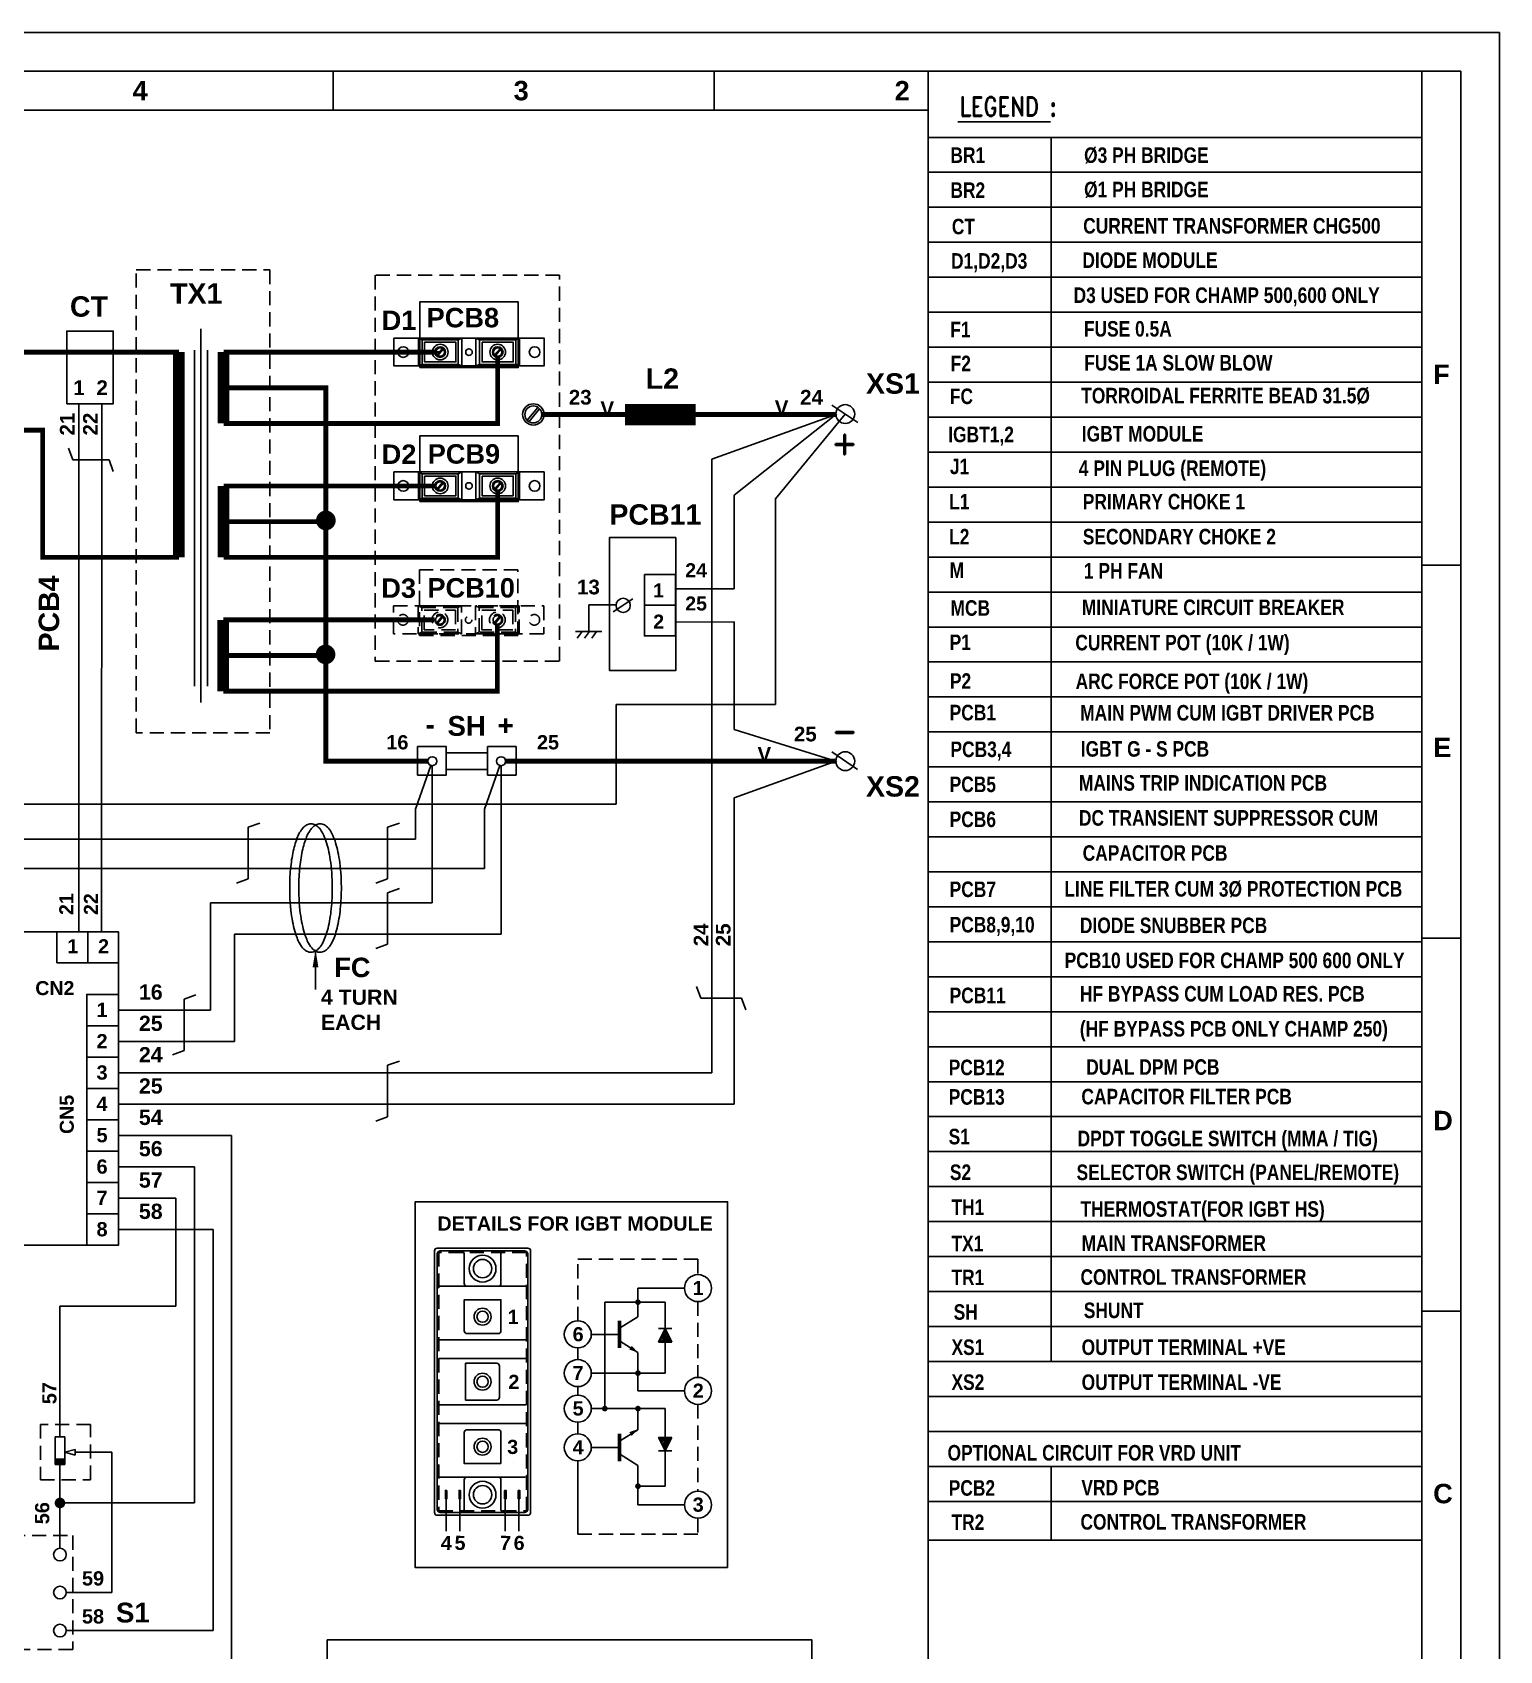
# Model space of a CAD drawing. Header units: millimetres. Extents: x 0 to 462, y 0 to 344.
# Drawn here: x 254.4 to 462, y 114.8 to 343.8 of the extents above; entities that cross this region are included whole.
import ezdxf
from ezdxf.enums import TextEntityAlignment as Align

# ---------------------------------------------------------------- set-up
doc = ezdxf.new("R2010")
doc.units = ezdxf.units.MM
doc.header["$LTSCALE"] = 8
doc.header["$MEASUREMENT"] = 0
doc.linetypes.add('HIDDEN', pattern=[0.375, 0.25, -0.125])
doc.layers.add('NP', color=7, linetype='Continuous')
doc.styles.add('ROMAND', font='ROMAND.SHX')
doc.styles.add('ROMANS', font='arialbd.ttf')
doc.dimstyles.new('Copy of STANDARD', dxfattribs={"dimtxt": 2.5, "dimasz": 2.5, "dimexe": 2, "dimexo": 0.8, "dimgap": 1.5, "dimtad": 1, "dimdec": 1, "dimzin": 12, "dimdsep": 46, "dimtxsty": 'ROMAND', "dimcen": 4, "dimclrd": 7, "dimclre": 7, "dimclrt": 7, "dimadec": 0, "dimazin": 0, "dimtfac": 1, "dimtdec": 1, "dimtmove": 0, "dimatfit": 3, "dimfxl": 0, "dimtolj": 1, "dimtzin": 12, "dimarcsym": 0})
pattern_1 = [(315, (1042.28282, -197.49208), (-0.113137085, -0.113137085), [])]
pattern_2 = [(45, (1042.28282, 500.83746), (-0.113137085, 0.113137085), [])]

msp = doc.modelspace()

# ---------------------------------------------------------------- hatches: boundary and pattern name
h = msp.add_hatch()
h.set_pattern_fill('ANSI31', color=2, scale=1.28, style=0)
h.set_pattern_definition(pattern_1)
h.paths.add_polyline_path([(343.95, 160.34), (343, 158.42), (344.92, 158.42)])
h = msp.add_hatch()
h.set_pattern_fill('ANSI31', color=2, scale=1.28, style=0)
h.set_pattern_definition(pattern_1)
h.paths.add_polyline_path([(343.95, 160.34), (343, 158.42), (344.92, 158.42)])
h = msp.add_hatch()
h.set_pattern_fill('ANSI31', color=2, scale=1.28, style=0)
h.set_pattern_definition(pattern_2)
h.paths.add_polyline_path([(343.95, 143.01), (343, 144.93), (344.92, 144.93)])
h = msp.add_hatch()
h.set_pattern_fill('ANSI31', color=2, scale=1.28, style=0)
h.set_pattern_definition(pattern_2)
h.paths.add_polyline_path([(343.95, 143.01), (343, 144.93), (344.92, 144.93)])

# ---------------------------------------------------------------- linework, layer by layer
at = {"color": 3, "ltscale": 6}
for p, q in [((462, 343.79), (0, 343.79)), ((462, 0), (462, 343.79)), ((456.5, 338.29), (22, 338.29)), ((297, 332.79), (297, 338.29)), ((350.9, 332.79), (350.9, 338.29)), ((451, 78.1), (451, 338.29)), ((456.5, 5.5), (456.5, 338.29)), ((381.15, 332.79), (27.5, 332.79)), ((451, 78.1), (451, 321.2)), ((451, 78.1), (451, 321.2)), ((451, 78.1), (451, 321.2)), ((451, 78.1), (451, 321.2)), ((451, 78.1), (451, 321.2)), ((451, 268.4), (456.5, 268.4)), ((451, 215.6), (456.5, 215.6)), ((451, 162.8), (456.5, 162.8))]:
    msp.add_line(p, q, dxfattribs=at)
at = {"color": 4, "ltscale": 6}
for p, q in [((381.15, 338.29), (381.15, 78.1)), ((451, 328.93), (381.15, 328.93)), ((398.55, 328.93), (398.55, 155.68)), ((451, 323.98), (381.15, 323.98)), ((451, 319.03), (381.15, 319.03)), ((451, 319.03), (381.15, 319.03)), ((451, 314.08), (381.15, 314.08)), ((451, 314.08), (381.15, 314.08)), ((451, 309.13), (381.15, 309.13)), ((451, 304.18), (381.15, 304.18)), ((451, 299.23), (381.15, 299.23)), ((451, 294.28), (381.15, 294.28)), ((451, 289.33), (381.15, 289.33)), ((451, 284.38), (381.15, 284.38)), ((451, 279.43), (381.15, 279.43)), ((451, 274.48), (381.15, 274.48)), ((451, 269.53), (381.15, 269.53)), ((451, 264.58), (381.15, 264.58)), ((451, 259.63), (381.15, 259.63)), ((451, 254.68), (381.15, 254.68)), ((451, 249.73), (381.15, 249.73)), ((451, 244.78), (381.15, 244.78)), ((451, 239.83), (381.15, 239.83)), ((451, 234.88), (381.15, 234.88)), ((451, 229.93), (381.15, 229.93)), ((451, 224.98), (381.15, 224.98)), ((451, 220.03), (381.15, 220.03)), ((451, 215.08), (381.15, 215.08)), ((451, 210.13), (381.15, 210.13)), ((451, 205.18), (381.15, 205.18)), ((451, 200.23), (381.15, 200.23)), ((451, 195.28), (381.15, 195.28)), ((451, 190.33), (381.15, 190.33)), ((451, 185.38), (381.15, 185.38)), ((451, 180.43), (381.15, 180.43)), ((451, 180.43), (381.15, 180.43)), ((451, 175.48), (381.15, 175.48)), ((451, 175.48), (381.15, 175.48)), ((451, 170.53), (381.15, 170.53)), ((451, 165.58), (381.15, 165.58)), ((451, 160.63), (381.15, 160.63)), ((451, 155.68), (381.15, 155.68)), ((451, 150.73), (381.15, 150.73)), ((451, 145.78), (381.15, 145.78)), ((451, 145.78), (381.15, 145.78)), ((451, 140.83), (381.15, 140.83)), ((398.55, 140.83), (398.55, 130.42)), ((451, 135.88), (381.15, 135.88)), ((451, 130.39), (381.15, 130.39))]:
    msp.add_line(p, q, dxfattribs=at)
msp.add_line((385.36, 331.14), (398.49, 331.14))
at = {"color": 2, "linetype": 'HIDDEN'}
msp.add_line((329.02, 309.41), (303.07, 309.41), dxfattribs=at)
at = {"color": 4}
for p, q in [((278.28, 301.83), (278.28, 248.95)), ((309.58, 300.29), (309.06, 300.52)), ((314.7, 300.29), (315.22, 300.52)), ((317.72, 300.29), (317.19, 300.52)), ((322.83, 300.29), (323.35, 300.52)), ((277.37, 298.79), (277.37, 251.24)), ((279.2, 298.79), (279.2, 251.24)), ((311.71, 298.13), (312.46, 299.05)), ((311.82, 298.04), (312.57, 298.96)), ((319.84, 298.13), (320.6, 299.05)), ((319.95, 298.04), (320.71, 298.96)), ((309.58, 296.8), (309.06, 296.57)), ((314.7, 296.8), (315.22, 296.57)), ((317.72, 296.8), (317.19, 296.57)), ((322.83, 296.8), (323.35, 296.57)), ((261, 216.51), (261.01, 291.22)), ((264.23, 216.51), (264.25, 291.22)), ((371.2, 288.57), (367.55, 291.03)), ((324.44, 288.88), (325.96, 290.71)), ((324.66, 288.69), (326.18, 290.53)), ((369.44, 289.77), (359.56, 277.77)), ((309.58, 281.33), (309.06, 281.57)), ((311.71, 279.18), (312.46, 280.1)), ((311.82, 279.09), (312.57, 280)), ((314.7, 281.33), (315.22, 281.57)), ((317.72, 281.33), (317.19, 281.57)), ((319.84, 279.18), (320.6, 280.1)), ((319.95, 279.09), (320.71, 280)), ((322.83, 281.33), (323.35, 281.57)), ((309.58, 277.85), (309.06, 277.62)), ((314.7, 277.85), (315.22, 277.62)), ((317.72, 277.85), (317.19, 277.62)), ((322.83, 277.85), (323.35, 277.62)), ((359.56, 277.77), (359.56, 248.68)), ((333.15, 259), (333.15, 262.75)), ((331.52, 258.05), (332.21, 259)), ((332.54, 258.05), (333.24, 259)), ((333.57, 258.05), (334.27, 259)), ((359.56, 248.68), (337.02, 248.68)), ((337.02, 248.68), (337.02, 234.54)), ((371.18, 239.48), (367.53, 241.94)), ((311.01, 220.61), (311.01, 240)), ((320.76, 216.18), (320.76, 240)), ((337.02, 234.54), (183.78, 234.54)), ((279.65, 205.41), (279.65, 220.61)), ((311.01, 220.61), (279.65, 220.61)), ((283.02, 200.97), (283.02, 216.18)), ((320.76, 216.18), (283.02, 216.18)), ((279.65, 205.41), (266.62, 205.41)), ((283.02, 200.97), (266.62, 200.97)), ((350.58, 196.54), (266.62, 196.54)), ((353.71, 192.1), (266.62, 192.1)), ((282.63, 187.67), (266.61, 187.67)), ((277.37, 183.23), (266.61, 183.23)), ((274.73, 178.8), (266.61, 178.8)), ((280, 174.36), (266.61, 174.36)), ((274.73, 163.52), (258.35, 163.52)), ((257.65, 145), (257.65, 141.08)), ((257.65, 145), (259.05, 145)), ((259.05, 141.08), (259.05, 145)), ((259.05, 141.08), (257.65, 141.08))]:
    msp.add_line(p, q, dxfattribs=at)
at = {"color": 2}
for p, q in [((336.62, 261.76), (339.41, 263.63)), ((311.73, 166.72), (311.73, 170.92)), ((311.73, 166.72), (311.73, 170.92)), ((312.13, 171.32), (315.13, 171.32)), ((312.13, 171.32), (315.13, 171.32)), ((315.53, 170.92), (315.53, 166.72)), ((315.53, 170.92), (315.53, 166.72)), ((320.73, 170.92), (320.73, 166.72)), ((320.73, 170.92), (320.73, 166.72)), ((324.13, 171.32), (321.13, 171.32)), ((324.13, 171.32), (321.13, 171.32)), ((324.53, 166.72), (324.53, 170.92)), ((324.53, 166.72), (324.53, 170.92)), ((311.73, 165.92), (311.73, 166.72)), ((311.73, 165.92), (311.73, 166.72)), ((312.13, 166.32), (324.53, 166.32)), ((315.13, 166.32), (312.13, 166.32)), ((312.13, 166.32), (324.53, 166.32)), ((315.13, 166.32), (312.13, 166.32)), ((321.13, 166.32), (324.13, 166.32)), ((321.13, 166.32), (324.13, 166.32)), ((324.53, 165.92), (324.53, 166.72)), ((324.53, 165.92), (324.53, 166.72)), ((324.53, 165.92), (324.53, 159.12)), ((324.53, 165.92), (324.53, 159.12)), ((340.1, 166.06), (340.1, 164.07)), ((346.69, 166.06), (340.1, 166.06)), ((347.46, 166.06), (347.43, 166.06)), ((335.41, 149.01), (335.41, 164.07)), ((340.1, 162.02), (340.1, 164.07)), ((340.1, 162.02), (340.1, 164.07)), ((343.94, 159.51), (343.94, 164.07)), ((343.94, 159.51), (343.94, 164.07)), ((340.1, 162.02), (337.49, 160.4)), ((340.1, 162.02), (337.49, 160.4)), ((344.92, 160.34), (343, 160.34)), ((343.95, 160.34), (343, 158.42)), ((344.92, 160.34), (343, 160.34)), ((343.95, 160.34), (343, 158.42)), ((344.92, 158.42), (343.95, 160.34)), ((344.92, 158.42), (343.95, 160.34)), ((324.13, 158.72), (312.13, 158.72)), ((324.13, 158.72), (312.13, 158.72)), ((337.49, 159.52), (333.52, 159.52)), ((337.49, 159.52), (333.52, 159.52)), ((337.49, 158.61), (340.11, 156.94)), ((337.49, 158.61), (340.11, 156.94)), ((344.92, 158.42), (343, 158.42)), ((344.92, 158.42), (343, 158.42)), ((343.94, 154.03), (343.94, 159.5)), ((343.94, 154.03), (343.94, 159.5)), ((340.11, 154.03), (340.11, 156.94)), ((340.11, 154.03), (340.11, 156.94)), ((340.11, 154.03), (340.11, 156.94)), ((340.11, 153.83), (340.11, 151.52)), ((346.69, 151.52), (340.11, 151.52)), ((343.94, 149.01), (335.41, 149.01)), ((343.94, 149.01), (339.91, 149.01)), ((340.11, 149.01), (340.11, 148.07)), ((343.94, 143.51), (343.94, 149.01)), ((340.11, 146.02), (340.11, 148.07)), ((343.94, 143.51), (343.94, 148.07)), ((340.11, 146.02), (337.5, 144.4)), ((340.11, 146.02), (337.5, 144.4)), ((344.92, 144.93), (343, 144.93)), ((343.95, 143.01), (343, 144.93)), ((344.92, 144.93), (343, 144.93)), ((343.95, 143.01), (343, 144.93)), ((344.92, 144.93), (343.95, 143.01)), ((344.92, 144.93), (343.95, 143.01)), ((337.5, 143.52), (333.52, 143.52)), ((337.5, 142.61), (340.11, 140.94)), ((337.5, 142.61), (340.11, 140.94)), ((344.92, 143.01), (343, 143.01)), ((344.92, 143.01), (343, 143.01)), ((343.94, 138.03), (343.94, 143.5)), ((343.94, 138.03), (343.94, 143.5)), ((311.73, 139.72), (311.73, 138.92)), ((311.73, 139.72), (311.73, 138.92)), ((324.53, 139.72), (324.53, 138.92)), ((324.53, 139.72), (324.53, 138.92)), ((340.11, 138.03), (340.11, 140.94)), ((340.11, 138.03), (340.11, 140.94)), ((340.11, 138.03), (340.11, 140.94)), ((311.73, 138.92), (311.73, 134.72)), ((311.73, 138.92), (311.73, 134.72)), ((315.13, 139.32), (312.13, 139.32)), ((315.13, 139.32), (312.13, 139.32)), ((315.53, 134.72), (315.53, 138.92)), ((315.53, 134.72), (315.53, 138.92)), ((320.73, 134.72), (320.73, 138.92)), ((320.73, 134.72), (320.73, 138.92)), ((321.13, 139.32), (324.13, 139.32)), ((321.13, 139.32), (324.13, 139.32)), ((324.53, 138.92), (324.53, 134.72)), ((324.53, 138.92), (324.53, 134.72)), ((340.11, 138.03), (340.11, 135.4)), ((312.98, 136.24), (312.98, 131.66)), ((312.98, 136.24), (312.98, 131.66)), ((314.92, 136.24), (314.92, 131.66)), ((314.92, 136.24), (314.92, 131.66)), ((321.35, 136.24), (321.35, 131.66)), ((321.35, 136.24), (321.35, 131.66)), ((323.28, 136.24), (323.28, 131.66)), ((323.28, 136.24), (323.28, 131.66)), ((346.69, 135.4), (340.11, 135.4)), ((312.13, 134.32), (315.13, 134.32)), ((312.13, 134.32), (315.13, 134.32)), ((324.13, 134.32), (321.13, 134.32)), ((324.13, 134.32), (321.13, 134.32))]:
    msp.add_line(p, q, dxfattribs=at)
at = {"color": 4, "linetype": 'HIDDEN'}
for p, q in [((309.54, 262.38), (309.01, 262.61)), ((311.66, 260.22), (312.42, 261.14)), ((314.65, 262.38), (315.17, 262.61)), ((317.67, 262.38), (317.15, 262.61)), ((319.79, 260.22), (320.55, 261.14)), ((322.78, 262.38), (323.3, 262.61)), ((309.54, 258.9), (309.01, 258.67)), ((311.77, 260.13), (312.53, 261.05)), ((314.65, 258.9), (315.17, 258.67)), ((317.67, 258.9), (317.15, 258.67)), ((319.9, 260.13), (320.66, 261.05)), ((322.78, 258.9), (323.3, 258.67))]:
    msp.add_line(p, q, dxfattribs=at)
at = {"color": 2, "linetype": 'HIDDEN'}
for points in [[(269.14, 310.17), (288.04, 310.17), (288.04, 244.66), (269.14, 244.66)], [(311.93, 171.12), (311.93, 134.52), (324.33, 134.52), (324.33, 171.12)], [(311.93, 171.12), (311.93, 134.52), (324.33, 134.52), (324.33, 171.12)], [(262.67, 138.95), (262.67, 146.76), (255.59, 146.76), (255.59, 138.95)]]:
    msp.add_lwpolyline(points, close=True, dxfattribs=at)
at = {"color": 4}
for points in [[(309.24, 296.34), (323.17, 296.34), (323.17, 305.63), (309.24, 305.63)], [(305.58, 300.52), (326.83, 300.52), (326.83, 296.57), (305.58, 296.57)], [(309.06, 296.57), (315.22, 296.57), (315.22, 300.52), (309.06, 300.52)], [(309.58, 300.29), (314.7, 300.29), (314.7, 296.8), (309.58, 296.8)], [(317.19, 296.57), (323.35, 296.57), (323.35, 300.52), (317.19, 300.52)], [(317.72, 300.29), (322.83, 300.29), (322.83, 296.8), (317.72, 296.8)], [(309.93, 299.94), (314.35, 299.94), (314.35, 297.15), (309.93, 297.15)], [(318.06, 299.94), (322.48, 299.94), (322.48, 297.15), (318.06, 297.15)], [(309.24, 277.38), (323.17, 277.38), (323.17, 286.68), (309.24, 286.68)], [(305.58, 281.57), (326.83, 281.57), (326.83, 277.62), (305.58, 277.62)], [(309.06, 277.62), (315.22, 277.62), (315.22, 281.57), (309.06, 281.57)], [(309.58, 281.33), (314.7, 281.33), (314.7, 277.85), (309.58, 277.85)], [(309.93, 280.99), (314.35, 280.99), (314.35, 278.2), (309.93, 278.2)], [(317.19, 277.62), (323.35, 277.62), (323.35, 281.57), (317.19, 281.57)], [(317.72, 281.33), (322.83, 281.33), (322.83, 277.85), (317.72, 277.85)], [(318.06, 280.99), (322.48, 280.99), (322.48, 278.2), (318.06, 278.2)]]:
    msp.add_lwpolyline(points, close=True, dxfattribs=at)
for points, const_width in [([(275.18, 298.54), (211.2, 298.54), (211.2, 287.65), (221.03, 287.65)], 0.693), ([(275.18, 269.49), (275.18, 298.54)], 1.65), ([(281.5, 298.54), (281.5, 288.44)], 1.65), ([(281.5, 298.54), (311.38, 298.54)], 0.693), ([(320.27, 297.79), (320.27, 288.44), (281.5, 288.44)], 0.693), ([(281.5, 293.49), (295.97, 293.49), (295.97, 240.64), (310.37, 240.64)], 0.693), ([(348.28, 289.69), (338.26, 289.69)], 2.99), ([(326.5, 289.71), (368.11, 289.71)], 0.693), ([(245.94, 287.48), (255.9, 287.48), (255.9, 269.49), (275.18, 269.49)], 0.693), ([(281.5, 279.59), (281.5, 269.49)], 1.65), ([(311.38, 279.59), (281.5, 279.59)], 0.693), ([(320.27, 278.84), (320.27, 269.49), (281.5, 269.49)], 0.693), ([(281.5, 274.54), (295.97, 274.54)], 0.693), ([(281.46, 260.64), (281.46, 250.54)], 1.65), ([(321.4, 240.64), (368.11, 240.64)], 0.693)]:
    msp.add_lwpolyline(points, dxfattribs=dict(at, const_width=const_width))
at = {"color": 4, "linetype": 'HIDDEN'}
for points in [[(309.19, 258.43), (323.13, 258.43), (323.13, 267.73), (309.19, 267.73)], [(305.53, 262.61), (326.79, 262.61), (326.79, 258.67), (305.53, 258.67)], [(309.01, 258.67), (315.17, 258.67), (315.17, 262.61), (309.01, 262.61)], [(309.54, 262.38), (314.65, 262.38), (314.65, 258.9), (309.54, 258.9)], [(309.89, 262.03), (314.3, 262.03), (314.3, 259.25), (309.89, 259.25)], [(317.15, 258.67), (323.3, 258.67), (323.3, 262.61), (317.15, 262.61)], [(317.67, 262.38), (322.78, 262.38), (322.78, 258.9), (317.67, 258.9)], [(318.02, 262.03), (322.43, 262.03), (322.43, 259.25), (318.02, 259.25)]]:
    msp.add_lwpolyline(points, close=True, dxfattribs=at)
at = {"color": 2}
for points in [[(341.03, 267.07), (345.43, 267.07), (345.43, 262.71), (341.03, 262.71)], [(341.03, 262.71), (345.43, 262.71), (345.43, 258.36), (341.03, 258.36)], [(257.91, 216.51), (257.91, 212.11), (262.27, 212.11), (262.27, 216.51)], [(262.27, 216.51), (262.27, 212.11), (266.62, 212.11), (266.62, 216.51)], [(266.62, 198.76), (262.14, 198.76), (262.14, 194.32), (266.62, 194.32)], [(266.62, 194.32), (262.14, 194.32), (262.14, 189.89), (266.62, 189.89)], [(266.62, 189.89), (262.14, 189.89), (262.14, 185.45), (266.62, 185.45)], [(266.62, 185.45), (262.14, 185.45), (262.14, 181.01), (266.62, 181.01)], [(266.62, 181.01), (262.14, 181.01), (262.14, 176.58), (266.62, 176.58)], [(266.62, 176.58), (262.14, 176.58), (262.14, 172.14), (266.62, 172.14)], [(313.08, 137.44), (313.08, 136.24), (312.88, 136.24), (312.88, 137.44)], [(313.08, 137.44), (313.08, 136.24), (312.88, 136.24), (312.88, 137.44)], [(315.02, 137.44), (315.02, 136.24), (314.82, 136.24), (314.82, 137.44)], [(315.02, 137.44), (315.02, 136.24), (314.82, 136.24), (314.82, 137.44)], [(321.25, 137.44), (321.25, 136.24), (321.45, 136.24), (321.45, 137.44)], [(321.25, 137.44), (321.25, 136.24), (321.45, 136.24), (321.45, 137.44)], [(323.18, 137.44), (323.18, 136.24), (323.38, 136.24), (323.38, 137.44)], [(323.18, 137.44), (323.18, 136.24), (323.38, 136.24), (323.38, 137.44)]]:
    msp.add_lwpolyline(points, close=True, dxfattribs=at)
at = {"color": 4, "linetype": 'HIDDEN', "const_width": 0.693}
for points in [[(311.34, 260.64), (281.46, 260.64)], [(320.22, 259.89), (320.22, 250.54), (281.46, 250.54)], [(281.46, 255.59), (295.92, 255.59)]]:
    msp.add_lwpolyline(points, dxfattribs=at)
at = {"color": 2}
for points in [[(266.62, 203.19), (266.62, 207.63), (262.14, 207.63), (262.14, 203.19)], [(266.62, 198.76), (266.62, 203.19), (262.14, 203.19), (262.14, 198.76)]]:
    msp.add_lwpolyline(points, dxfattribs=at)
for points in [[(311.33, 171.32), (311.33, 134.32, 0.414214), (311.73, 133.92), (324.53, 133.92, 0.414214), (324.93, 134.32), (324.93, 171.32, 0.414214), (324.53, 171.72), (311.73, 171.72, 0.414214)], [(311.33, 171.32), (311.33, 134.32, 0.414214), (311.73, 133.92), (324.53, 133.92, 0.414214), (324.93, 134.32), (324.93, 171.32, 0.414214), (324.53, 171.72), (311.73, 171.72, 0.414214)], [(311.73, 170.92), (311.73, 134.72, 0.414214), (312.13, 134.32), (324.13, 134.32, 0.414214), (324.53, 134.72), (324.53, 170.92, 0.414214), (324.13, 171.32), (312.13, 171.32, 0.414214)], [(311.73, 170.92), (311.73, 134.72, 0.414214), (312.13, 134.32), (324.13, 134.32, 0.414214), (324.53, 134.72), (324.53, 170.92, 0.414214), (324.13, 171.32), (312.13, 171.32, 0.414214)], [(320.33, 159.62), (315.93, 159.62, -0.414214), (315.53, 160.02), (315.53, 164.42), (320.73, 164.42), (320.73, 160.02, -0.414214)], [(320.33, 159.62), (315.93, 159.62, -0.414214), (315.53, 160.02), (315.53, 164.42), (320.73, 164.42), (320.73, 160.02, -0.414214)], [(324.53, 155.72), (324.53, 149.92, -0.414214), (324.13, 149.52), (312.13, 149.52, -0.414214), (311.73, 149.92), (311.73, 155.72, -0.414214), (312.13, 156.12), (324.13, 156.12, -0.414214)], [(324.53, 155.72), (324.53, 149.92, -0.414214), (324.13, 149.52), (312.13, 149.52, -0.414214), (311.73, 149.92), (311.73, 155.72, -0.414214), (312.13, 156.12), (324.13, 156.12, -0.414214)], [(320.53, 155.02), (320.53, 150.62, -0.414214), (320.13, 150.22), (315.73, 150.22), (315.73, 155.42), (320.13, 155.42, -0.414214)], [(320.53, 155.02), (320.53, 150.62, -0.414214), (320.13, 150.22), (315.73, 150.22), (315.73, 155.42), (320.13, 155.42, -0.414214)], [(324.53, 146.52), (324.53, 139.72, -0.414214), (324.13, 139.32), (312.13, 139.32, -0.414214), (311.73, 139.72), (311.73, 146.52, -0.414214), (312.13, 146.92), (324.13, 146.92, -0.414214)], [(324.53, 146.52), (324.53, 139.72, -0.414214), (324.13, 139.32), (312.13, 139.32, -0.414214), (311.73, 139.72), (311.73, 146.52, -0.414214), (312.13, 146.92), (324.13, 146.92, -0.414214)], [(320.73, 141.22), (315.53, 141.22), (315.53, 145.62, -0.414214), (315.93, 146.02), (320.33, 146.02, -0.414214), (320.73, 145.62)], [(320.73, 141.22), (315.53, 141.22), (315.53, 145.62, -0.414214), (315.93, 146.02), (320.33, 146.02, -0.414214), (320.73, 145.62)]]:
    msp.add_lwpolyline(points, format="xyb", close=True, dxfattribs=at)
at = {"color": 2, "const_width": 0.512}
for points in [[(337.49, 157.57), (337.49, 161.44)], [(337.49, 157.57), (337.49, 161.44)], [(337.5, 141.57), (337.5, 145.44)], [(337.5, 141.57), (337.5, 145.44)]]:
    msp.add_lwpolyline(points, dxfattribs=at)
at = {"color": 2}
for points in [[(340.11, 156.94, 0, 0.64, 0), (339.06, 157.63, 0.64, 0.64, 0)], [(340.11, 156.94, 0, 0.64, 0), (339.06, 157.63, 0.64, 0.64, 0)], [(340.11, 146.1, 0, 0.64, 0), (339.06, 145.41, 0.64, 0.64, 0)], [(340.11, 146.1, 0, 0.64, 0), (339.06, 145.41, 0.64, 0.64, 0)]]:
    msp.add_lwpolyline(points, format="xyseb", dxfattribs=at)
at = {"color": 4}
for centre, radius in [((306.91, 298.54), 0.755), ((306.91, 298.54), 0.755), ((312.14, 298.54), 1.11), ((312.14, 298.54), 0.755), ((312.14, 298.54), 0.755), ((316.21, 298.54), 0.465), ((316.21, 298.54), 0.465), ((320.27, 298.54), 1.11), ((320.27, 298.54), 0.755), ((320.27, 298.54), 0.755), ((325.5, 298.54), 0.755), ((325.5, 298.54), 0.755), ((325.31, 289.71), 1.51), ((369.44, 289.77), 1.33), ((306.91, 279.59), 0.755), ((306.91, 279.59), 0.755), ((312.14, 279.59), 1.11), ((312.14, 279.59), 0.755), ((312.14, 279.59), 0.755), ((316.21, 279.59), 0.465), ((316.21, 279.59), 0.465), ((320.27, 279.59), 1.11), ((320.27, 279.59), 0.755), ((320.27, 279.59), 0.755), ((325.5, 279.59), 0.755), ((325.5, 279.59), 0.755), ((311.01, 240.64), 0.638), ((320.76, 240.64), 0.638), ((369.44, 240.64), 1.33)]:
    msp.add_circle(centre, radius, dxfattribs=at)
at = {"color": 4, "linetype": 'Continuous', "ltscale": 6}
for centre, radius in [((312.14, 298.54), 0.599), ((320.27, 298.54), 0.599), ((325.31, 289.71), 1.2), ((312.14, 279.59), 0.599), ((320.27, 279.59), 0.599)]:
    msp.add_circle(centre, radius, dxfattribs=at)
at = {"color": 2}
for centre, radius in [((338.02, 262.69), 1.01), ((318.13, 168.82), 1.9), ((318.13, 168.82), 1.9), ((318.13, 168.82), 1.3), ((318.13, 168.82), 1.3), ((318.13, 162.02), 1.2), ((318.13, 162.02), 1.2), ((318.13, 162.02), 0.8), ((318.13, 162.02), 0.8), ((318.13, 152.82), 1.2), ((318.13, 152.82), 1.2), ((318.13, 152.82), 0.8), ((318.13, 152.82), 0.8), ((318.13, 143.62), 1.2), ((318.13, 143.62), 1.2), ((318.13, 143.62), 0.8), ((318.13, 143.62), 0.8), ((318.13, 136.82), 1.9), ((318.13, 136.82), 1.9), ((318.13, 136.82), 1.3), ((318.13, 136.82), 1.3)]:
    msp.add_circle(centre, radius, dxfattribs=at)
at = {"color": 4, "linetype": 'HIDDEN'}
for centre, radius in [((306.87, 260.64), 0.755), ((306.87, 260.64), 0.755), ((312.09, 260.64), 1.11), ((312.09, 260.64), 0.755), ((312.09, 260.64), 0.755), ((316.16, 260.64), 0.465), ((316.16, 260.64), 0.465), ((320.22, 260.64), 1.11), ((320.22, 260.64), 0.755), ((320.22, 260.64), 0.755), ((325.45, 260.64), 0.755), ((325.45, 260.64), 0.755)]:
    msp.add_circle(centre, radius, dxfattribs=at)
at = {"color": 4, "linetype": 'HIDDEN', "ltscale": 6}
for centre in [(312.09, 260.64), (320.22, 260.64)]:
    msp.add_circle(centre, 0.599, dxfattribs=at)
at = {"color": 2}
for centre, start, end in [((312.13, 170.92), 90, 180), ((312.13, 170.92), 90, 180), ((315.13, 170.92), 0, 90), ((315.13, 170.92), 0, 90), ((321.13, 170.92), 90, 180), ((321.13, 170.92), 90, 180), ((324.13, 170.92), 0, 90), ((324.13, 170.92), 0, 90), ((312.13, 165.92), 90, 180), ((312.13, 165.92), 90, 180), ((312.13, 165.92), 90, 180), ((312.13, 165.92), 90, 180), ((315.93, 166.72), 180, 270), ((315.93, 166.72), 180, 270), ((320.33, 166.72), 270, 0), ((320.33, 166.72), 270, 0), ((324.13, 165.92), 0, 90), ((324.13, 165.92), 0, 90), ((312.13, 159.12), 180, 270), ((312.13, 159.12), 180, 270), ((324.13, 159.12), 270, 0), ((324.13, 159.12), 270, 0), ((312.13, 139.72), 180, 270), ((312.13, 139.72), 180, 270), ((312.13, 139.72), 180, 270), ((312.13, 139.72), 180, 270), ((324.13, 139.72), 270, 0), ((324.13, 139.72), 270, 0), ((315.93, 138.92), 90, 180), ((315.93, 138.92), 90, 180), ((320.33, 138.92), 0, 90), ((320.33, 138.92), 0, 90), ((312.13, 134.72), 180, 270), ((312.13, 134.72), 180, 270), ((315.13, 134.72), 270, 0), ((315.13, 134.72), 270, 0), ((321.13, 134.72), 180, 270), ((321.13, 134.72), 180, 270), ((324.13, 134.72), 270, 0), ((324.13, 134.72), 270, 0)]:
    msp.add_arc(centre, 0.4, start, end, dxfattribs=at)
at = {"layer": 'NP', "color": 7, "lineweight": 30}
msp.add_line((312.14, 298.54), (290.05, 298.54), dxfattribs=at)
at = {"layer": 'NP', "color": 4, "lineweight": -3}
for p, q in [((368.23, 289.75), (350.58, 283.38)), ((368.11, 289.71), (353.71, 278.28)), ((368.11, 240.64), (353.71, 245.13)), ((368.23, 240.69), (353.71, 235.44)), ((265.71, 142.83), (262.67, 142.83))]:
    msp.add_line(p, q, dxfattribs=at)
at = {"layer": 'NP', "color": 4}
for p, q in [((259.58, 284.96), (260.18, 283.31)), ((260.18, 283.31), (265.29, 283.31)), ((265.89, 281.65), (265.29, 283.31)), ((350.58, 196.54), (350.58, 283.38)), ((353.71, 265.05), (353.71, 278.28)), ((353.71, 265.05), (353.71, 265.84)), ((345.44, 265.03), (353.71, 265.05)), ((333.15, 262.75), (337.03, 262.75)), ((345.5, 260.32), (353.71, 260.34)), ((353.71, 245.13), (353.71, 260.34)), ((308.65, 233.85), (310.8, 240.04)), ((318.39, 233.85), (320.55, 240.04)), ((308.65, 229.58), (308.65, 233.85)), ((318.39, 225.44), (318.39, 233.85)), ((353.71, 192.1), (353.71, 235.44)), ((286.62, 231.89), (284.97, 231.29)), ((306.36, 231.89), (304.7, 231.29)), ((308.65, 229.58), (177.35, 229.58)), ((284.97, 231.29), (284.97, 223.98)), ((304.7, 231.29), (304.7, 223.98)), ((318.39, 225.44), (180.72, 225.44)), ((283.31, 223.38), (284.97, 223.98)), ((303.05, 223.38), (304.7, 223.98)), ((306.36, 222.63), (304.7, 222.03)), ((304.7, 222.03), (304.7, 214.72)), ((303.05, 214.12), (304.7, 214.72)), ((348.41, 208.74), (349.01, 207.09)), ((277.58, 207.58), (275.93, 206.98)), ((275.93, 206.98), (275.93, 199.67)), ((349.01, 207.09), (354.74, 207.09)), ((355.35, 205.43), (354.74, 207.09)), ((274.28, 199.07), (275.93, 199.67)), ((306.36, 198.2), (304.7, 197.6)), ((304.7, 197.6), (304.7, 190.29)), ((303.05, 189.69), (304.7, 190.29)), ((282.63, 113.17), (282.63, 187.67)), ((277.37, 183.23), (277.37, 169.84)), ((274.73, 178.8), (274.73, 169.84)), ((274.73, 163.52), (274.73, 174.36)), ((277.37, 135.65), (277.37, 174.36)), ((280, 117.6), (280, 174.36)), ((258.35, 163.52), (258.35, 145)), ((260.48, 143.22), (259.05, 142.85)), ((259.05, 142.85), (260.48, 142.42)), ((260.48, 142.42), (260.48, 143.22)), ((260.48, 142.83), (264.86, 142.83)), ((265.71, 122.98), (265.71, 142.83)), ((257.64, 141.84), (259.04, 141.84)), ((257.65, 141.65), (257.98, 141.08)), ((257.75, 141.84), (258.19, 141.07)), ((257.96, 141.84), (258.44, 141.08)), ((258.2, 141.84), (258.63, 141.08)), ((258.35, 141.08), (258.35, 129.25)), ((258.4, 141.84), (258.84, 141.08)), ((258.62, 141.84), (259.05, 141.09)), ((258.81, 141.84), (259.05, 141.4)), ((258.35, 135.65), (277.37, 135.65)), ((259.25, 122.98), (265.71, 122.98)), ((259.25, 117.6), (280, 117.6))]:
    msp.add_line(p, q, dxfattribs=at)
at = {"layer": 'NP', "color": 7}
for p, q in [((331.3, 259), (335.02, 259)), ((260.94, 135.65), (267.17, 135.65))]:
    msp.add_line(p, q, dxfattribs=at)
at = {"layer": 'NP', "color": 2}
for p, q in [((335.41, 164.07), (343.94, 164.07)), ((340.1, 164.07), (343.94, 164.07)), ((331.6, 159.52), (331.6, 159.52)), ((333.52, 154.03), (343.94, 154.03)), ((340.11, 154.03), (343.94, 154.03)), ((350.52, 153.24), (350.52, 153.24)), ((350.52, 153.24), (350.52, 153.24)), ((333.52, 149.01), (343.94, 149.01)), ((333.52, 149.01), (343.94, 149.01)), ((318.13, 143.62), (318.13, 143.62)), ((318.13, 143.62), (318.13, 143.62)), ((322.48, 141.45), (322.48, 141.45)), ((340.11, 138.03), (343.94, 138.03)), ((340.11, 138.03), (343.94, 138.03)), ((350.52, 137.12), (350.52, 137.12)), ((350.52, 137.12), (350.52, 137.12))]:
    msp.add_line(p, q, dxfattribs=at)
at = {"layer": 'NP', "color": 2, "lineweight": -3}
for p, q in [((331.6, 137.93), (331.6, 141.61)), ((331.6, 141.61), (331.6, 131.24))]:
    msp.add_line(p, q, dxfattribs=at)
at = {"layer": 'NP', "color": 2, "linetype": 'HIDDEN', "lineweight": -3}
msp.add_lwpolyline([(302.96, 254.81), (329.02, 254.81), (329.02, 309.41), (302.96, 309.41)], close=True, dxfattribs=at)
at = {"layer": 'NP', "color": 2}
for points in [[(259.31, 291.22), (265.89, 291.22), (265.89, 301.52), (259.31, 301.52)], [(345.48, 272.29), (336.08, 272.29), (336.08, 253.49), (345.48, 253.49)], [(308.94, 242.7), (312.99, 242.7), (312.99, 238.67), (308.94, 238.67)], [(312.99, 241.81), (318.83, 241.81), (318.83, 239.48), (312.99, 239.48)], [(318.83, 242.7), (322.88, 242.7), (322.88, 238.67), (318.83, 238.67)], [(352.79, 126.52), (352.79, 178.29), (308.61, 178.29), (308.61, 126.52)]]:
    msp.add_lwpolyline(points, close=True, dxfattribs=at)
at = {"layer": 'NP', "color": 7, "lineweight": -3, "const_width": 1.39}
for points in [[(295.27, 274.71, 1), (296.66, 274.71, 1)], [(295.23, 255.75, 1), (296.61, 255.75, 1)]]:
    msp.add_lwpolyline(points, format="xyb", close=True, dxfattribs=at)
at = {"layer": 'NP', "color": 7, "lineweight": -3}
msp.add_lwpolyline([(194.36, 172.14), (266.62, 172.14), (266.62, 216.51), (194.36, 216.51)], close=True, dxfattribs=at)
at = {"layer": 'NP', "color": 2, "linetype": 'HIDDEN'}
for points in [[(331.6, 161.43), (331.6, 170.14), (348.6, 170.14), (348.6, 167.97)], [(348.6, 164.15), (348.6, 153.38)], [(331.6, 155.94), (331.6, 157.61)], [(331.6, 150.92), (331.6, 152.12)], [(348.6, 149.61), (348.6, 137.31)], [(331.6, 145.43), (331.6, 147.1)], [(331.6, 145.9), (331.6, 147.1)], [(331.6, 145.9), (331.6, 147.1)], [(348.6, 133.49), (348.6, 131.24), (331.6, 131.24)]]:
    msp.add_lwpolyline(points, dxfattribs=at)
at = {"layer": 'NP', "color": 2, "const_width": 0.4}
for points in [[(340.1, 163.87, -1), (340.1, 164.27, -1)], [(340.1, 163.87, -1), (340.1, 164.27, -1)], [(340.11, 153.83, -1), (340.11, 154.23, -1)], [(340.11, 153.83, -1), (340.11, 154.23, -1)], [(335.42, 148.81, -1), (335.42, 149.21, -1)], [(335.42, 148.81, -1), (335.42, 149.21, -1)], [(340.11, 148.81, -1), (340.11, 149.21, -1)], [(340.11, 148.81, -1), (340.11, 149.21, -1)], [(340.11, 137.83, -1), (340.11, 138.23, -1)], [(340.11, 137.83, -1), (340.11, 138.23, -1)]]:
    msp.add_lwpolyline(points, format="xyb", close=True, dxfattribs=at)
at = {"layer": 'NP', "color": 4, "lineweight": -3, "const_width": 0.75}
msp.add_lwpolyline([(257.98, 135.65, 1), (258.73, 135.65, 1)], format="xyb", close=True, dxfattribs=at)
at = {"layer": 'NP', "color": 2, "linetype": 'HIDDEN'}
msp.add_lwpolyline([(260.15, 131.04), (260.15, 114.91), (251.41, 114.91), (251.41, 131.04)], close=True, dxfattribs=at)
msp.add_lwpolyline([(260.15, 131.04), (260.15, 114.91), (251.41, 114.91), (251.41, 131.04)], close=True, dxfattribs=at)
at = {"layer": 'NP', "color": 2, "lineweight": -3}
msp.add_lwpolyline([(296.13, 116.27), (364.73, 116.27), (364.73, 89.92), (296.13, 89.92)], close=True, dxfattribs=at)
at = {"layer": 'NP', "color": 2}
for centre, radius in [((348.6, 166.06), 1.91), ((348.6, 166.06), 1.91), ((331.6, 159.52), 1.91), ((331.6, 159.52), 1.91), ((331.6, 159.52), 1.91), ((331.6, 159.52), 1.91), ((331.6, 154.03), 1.91), ((331.6, 154.03), 1.91), ((331.6, 154.03), 1.91), ((331.6, 154.03), 1.91), ((348.6, 151.52), 1.91), ((348.6, 151.52), 1.91), ((348.6, 151.52), 1.91), ((348.6, 151.52), 1.91), ((331.6, 149.01), 1.91), ((331.6, 149.01), 1.91), ((331.6, 149.01), 1.91), ((331.6, 149.01), 1.91), ((331.6, 149.01), 1.91), ((331.6, 149.01), 1.91), ((331.6, 149.01), 1.91), ((331.6, 149.01), 1.91), ((331.6, 143.52), 1.91), ((331.6, 143.52), 1.91), ((348.6, 135.4), 1.91), ((348.6, 135.4), 1.91), ((348.6, 135.4), 1.91), ((348.6, 135.4), 1.91), ((258.35, 128.35), 0.896), ((258.35, 128.35), 0.896), ((258.35, 122.98), 0.896), ((258.35, 122.98), 0.896), ((258.35, 117.6), 0.896), ((258.35, 117.6), 0.896)]:
    msp.add_circle(centre, radius, dxfattribs=at)
at = {"layer": 'NP', "color": 7, "lineweight": -3}
for points in [[(293.86, 231.78), (293.65, 231.78), (293.45, 231.72), (293.08, 231.53), (292.92, 231.4), (292.62, 231.09), (292.48, 230.91), (292.08, 230.25), (291.84, 229.67), (291.42, 228.3), (291.25, 227.52), (291, 225.81), (290.91, 224.88), (290.81, 222.47), (290.86, 220.94), (291.14, 218.45), (291.33, 217.43), (291.76, 215.9), (291.99, 215.33), (292.42, 214.53), (292.62, 214.26), (293.01, 213.89), (293.19, 213.76), (293.59, 213.6), (293.82, 213.57), (294.25, 213.63), (294.46, 213.72), (294.82, 213.97), (294.98, 214.13), (295.27, 214.5), (295.41, 214.71), (295.82, 215.51), (296.07, 216.2), (296.47, 217.83), (296.63, 218.76), (296.83, 220.74), (296.88, 221.79), (296.87, 224.17), (296.77, 225.5), (296.44, 227.7), (296.23, 228.61), (295.78, 229.92), (295.57, 230.4), (295.15, 231.05), (294.96, 231.27), (294.57, 231.58), (294.39, 231.68), (294.08, 231.76), (293.97, 231.78), (293.86, 231.78)], [(295.14, 231.78), (294.94, 231.78), (294.73, 231.72), (294.36, 231.53), (294.2, 231.4), (293.9, 231.09), (293.76, 230.91), (293.36, 230.25), (293.12, 229.67), (292.7, 228.3), (292.54, 227.52), (292.28, 225.81), (292.19, 224.88), (292.09, 222.47), (292.14, 220.94), (292.42, 218.45), (292.61, 217.43), (293.05, 215.9), (293.27, 215.33), (293.7, 214.53), (293.9, 214.26), (294.29, 213.89), (294.47, 213.76), (294.87, 213.6), (295.1, 213.57), (295.53, 213.63), (295.74, 213.72), (296.1, 213.97), (296.26, 214.13), (296.55, 214.5), (296.69, 214.71), (297.1, 215.51), (297.35, 216.2), (297.75, 217.83), (297.91, 218.76), (298.11, 220.74), (298.16, 221.79), (298.15, 224.17), (298.05, 225.5), (297.72, 227.7), (297.51, 228.61), (297.07, 229.92), (296.85, 230.4), (296.43, 231.05), (296.24, 231.27), (295.86, 231.58), (295.67, 231.68), (295.37, 231.76), (295.25, 231.78), (295.14, 231.78)]]:
    msp.add_open_spline(points, degree=3, knots=[0, 0, 0, 0, 0.147929, 0.147929, 0.295859, 0.295859, 0.443788, 0.443788, 0.771442, 0.771442, 1.099097, 1.099097, 1.426751, 1.426751, 1.936945, 1.936945, 2.34115, 2.34115, 2.651731, 2.651731, 2.870304, 2.870304, 3.02649, 3.02649, 3.182676, 3.182676, 3.338861, 3.338861, 3.495047, 3.495047, 3.651233, 3.651233, 4.010845, 4.010845, 4.370457, 4.370457, 4.730069, 4.730069, 5.188399, 5.188399, 5.573697, 5.573697, 5.857179, 5.857179, 6.05586, 6.05586, 6.20426, 6.20426, 6.283185, 6.283185, 6.283185, 6.283185], dxfattribs=at)

# ---------------------------------------------------------------- texts
at = {"color": 3, "ltscale": 6, "style": 'ROMANS'}
for s, p in [('4', (269.69, 335.55)), ('3', (323.59, 335.55)), ('2', (377.49, 335.55))]:
    msp.add_text(s, height=2.75, dxfattribs=at).set_placement(p, align=Align.MIDDLE)
at = {"color": 1, "style": 'ROMAND', "width": 0.8}
msp.add_text('LEGEND : ', height=2.75, dxfattribs=at).set_placement((385.6, 331.92))
at = {"style": 'ROMANS', "width": 0.8}
for s, p in [('%%c3 PH BRIDGE', (403.22, 325.31)), ('BR1', (384.31, 325.31)), ('BR2', (384.31, 320.36)), ('%%c1 PH BRIDGE', (403.22, 320.45)), ('CT', (384.51, 315.21)), ('CURRENT TRANSFORMER CHG500', (403.09, 315.31)), ('D1,D2,D3', (384.4, 310.34)), ('DIODE MODULE', (402.98, 310.44)), ('D3 USED FOR CHAMP 500,600 ONLY', (401.73, 305.49)), ('F1', (384.28, 300.63)), ('FUSE 0.5A', (403.19, 300.73)), ('FC', (384.23, 291.18)), ('TORROIDAL FERRITE BEAD 31.5%%c', (402.81, 291.28)), ('IGBT1,2', (384, 285.78)), ('IGBT MODULE', (402.9, 285.88)), ('J1', (384.24, 281.26)), ('4 PIN PLUG (REMOTE)', (402.48, 281)), ('L1', (384.13, 276.27)), ('PRIMARY CHOKE 1', (403.04, 276.27)), ('L2', (384.13, 271.32)), ('SECONDARY CHOKE 2', (403.04, 271.32)), ('M', (384.2, 266.56)), ('1 PH FAN', (403.2, 266.49)), ('MCB', (384.32, 261.22)), ('MINIATURE CIRCUIT BREAKER', (402.9, 261.32)), ('P1', (384.2, 256.36)), ('CURRENT POT (10K / 1W)', (401.98, 256.32)), ('P2', (384.24, 250.88)), ('ARC FORCE POT (10K / 1W)', (402.02, 250.84)), ('PCB1', (384.2, 246.42)), (' MAIN PWM CUM IGBT DRIVER PCB', (401.98, 246.39)), ('PCB3,4', (384.32, 241.22)), ('IGBT G - S PCB ', (402.75, 241.28)), ('PCB5', (384.2, 236.26)), ('MAINS TRIP INDICATION PCB', (402.49, 236.46)), ('DC TRANSIENT SUPPRESSOR CUM', (402.49, 231.51)), ('PCB6', (384.2, 231.31)), ('CAPACITOR PCB', (403.02, 226.54)), ('PCB7', (384.2, 221.41)), ('LINE FILTER CUM 3%%C PROTECTION PCB', (400.43, 221.47)), ('PCB8,9,10', (384.2, 216.4)), ('DIODE SNUBBER PCB', (402.63, 216.3)), ('PCB10 USED FOR CHAMP 500 600 ONLY', (400.47, 211.35)), ('PCB11', (384.2, 206.39)), ('HF BYPASS CUM LOAD RES. PCB', (402.62, 206.62)), ('(HF BYPASS PCB ONLY CHAMP 250) ', (402.62, 201.67)), ('PCB12', (384.07, 196.2)), (' DUAL DPM PCB', (402.84, 196.25)), ('PCB13', (384.07, 192.02)), ('CAPACITOR FILTER PCB', (402.84, 192.07)), ('S1', (384.06, 186.41)), ('DPDT TOGGLE SWITCH (MMA / TIG)', (402.3, 186.14)), ('S2', (384.24, 181.36)), ('SELECTOR SWITCH (PANEL/REMOTE)', (402.16, 181.35)), ('TH1', (384.46, 176.42)), ('THERMOSTAT(FOR IGBT HS)', (402.71, 176.16)), ('TX1', (384.46, 171.28)), ('MAIN TRANSFORMER', (402.86, 171.32)), ('TR1', (384.46, 166.48)), ('CONTROL TRANSFORMER', (402.71, 166.53)), ('SH', (384.77, 161.58)), ('SHUNT', (403.18, 161.82)), ('XS1', (384.46, 156.6)), ('OUTPUT TERMINAL +VE', (402.87, 156.6)), ('XS2', (384.46, 151.65)), ('OUTPUT TERMINAL -VE', (402.87, 151.65)), ('OPTIONAL CIRCUIT FOR VRD UNIT', (383.9, 141.66)), ('PCB2', (384.07, 136.68)), ('VRD PCB', (402.84, 136.72)), ('TR2', (384.46, 131.83)), ('CONTROL TRANSFORMER', (402.71, 131.88))]:
    msp.add_text(s, height=2.2, dxfattribs=at).set_placement(p)
at = {"color": 1}
for s, height, style, p in [('TX1', 2.888, 'ROMANS', (273.93, 305.4)), ('CT', 2.887, 'ROMANS', (259.76, 303.55)), ('PCB8', 2.75, 'ROMANS', (310.22, 302.04)), ('D1', 2.75, 'ROMANS', (303.86, 301.66)), ('L2', 2.888, 'ROMANS', (341.21, 293.34)), ('XS1', 2.888, 'ROMANS', (372.37, 292.65)), ('23', 2.079, 'ROMANS', (330.33, 291.11)), ('24', 2.079, 'ROMANS', (363.05, 291.11)), ('V', 2.08, 'ROMANS', (334.8, 289.48)), ('V', 2.08, 'ROMANS', (359.46, 289.64)), ('+', 3.46, 'ROMAND', (367.48, 283.9)), ('D2', 2.75, 'ROMANS', (303.86, 282.71)), ('PCB9', 2.75, 'ROMANS', (310.37, 282.75)), ('PCB11', 2.888, 'ROMANS', (336.07, 274.11)), ('24', 1.98, 'ROMANS', (346.8, 266.68)), ('D3', 2.75, 'ROMANS', (303.81, 263.76)), ('PCB10', 2.75, 'ROMANS', (310.33, 263.8)), ('13', 2.079, 'ROMANS', (331.49, 264.25)), ('25', 1.98, 'ROMANS', (346.8, 261.97)), ('SH', 2.8, 'ROMANS', (313.17, 244.23)), ('25', 2.079, 'ROMANS', (362.17, 243.44)), ('16', 2.016, 'ROMANS', (304.51, 242.31)), ('25', 2.016, 'ROMANS', (325.82, 242.31)), ('-', 3.46, 'ROMAND', (367.51, 243.14)), ('V', 2.08, 'ROMANS', (357.02, 240.58)), ('XS2', 2.888, 'ROMANS', (372.37, 235.63)), ('FC', 2.75, 'ROMANS', (297.15, 210.08)), ('CN2', 1.98, 'ROMANS', (254.86, 207.53)), ('16', 2.158, 'ROMANS', (269.52, 206.89)), ('4 TURN', 2.158, 'ROMANS', (295.26, 206.16)), ('25', 2.158, 'ROMANS', (269.52, 202.46)), ('EACH', 2.158, 'ROMANS', (295.26, 202.6)), ('24', 2.158, 'ROMANS', (269.52, 198.02)), ('25', 2.158, 'ROMANS', (269.52, 193.59)), ('54', 2.158, 'ROMANS', (269.52, 189.15)), ('56', 2.158, 'ROMANS', (269.52, 184.72)), ('57', 2.158, 'ROMANS', (269.52, 180.28)), ('58', 2.158, 'ROMANS', (269.52, 175.85)), ('59', 2.016, 'ROMANS', (261.46, 123.97)), ('S1', 2.8, 'ROMANS', (266.27, 118.74)), ('58', 2.016, 'ROMANS', (261.46, 118.59))]:
    msp.add_text(s, height=height, dxfattribs=dict(at, style=style)).set_placement(p)
at = {"color": 7, "style": 'ROMANS', "width": 0.8}
for s, p in [('F2', (384.34, 295.83)), ('FUSE 1A SLOW BLOW', (403.24, 295.93))]:
    msp.add_text(s, height=2.2, dxfattribs=at).set_placement(p)
at = {"color": 3, "ltscale": 6, "style": 'ROMANS'}
for s, p in [('F', (452.6, 294.01)), ('E', (452.6, 241.21)), ('D', (452.6, 188.41)), ('C', (452.6, 135.61))]:
    msp.add_text(s, height=2.75, dxfattribs=at).set_placement(p)
at = {"color": 2, "style": 'ROMANS'}
for s, height, p in [('1', 2.08, (260.23, 292.46)), ('2', 2.08, (263.51, 292.46)), ('1', 1.98, (342.26, 263.81)), ('2', 1.98, (342.27, 259.4)), ('1', 1.98, (259.39, 213.46)), ('2', 1.98, (263.75, 213.46)), ('1', 2.02, (263.52, 204.44)), ('2', 2.02, (263.52, 200)), ('3', 2.02, (263.52, 195.57)), ('4', 2.02, (263.52, 191.13)), ('5', 2.02, (263.52, 186.7)), ('6', 2.02, (263.52, 182.26)), ('7', 2.02, (263.52, 177.83)), ('8', 2.02, (263.52, 173.39)), ('DETAILS FOR IGBT MODULE', 2, (311.74, 174.2)), ('1', 2, (347.86, 165.08)), ('1', 2, (347.86, 165.08)), ('1', 2, (321.69, 160.99)), ('6', 2, (330.87, 158.54)), ('2', 2, (321.78, 151.79)), ('2', 2, (321.78, 151.79)), ('7', 2, (330.87, 153.05)), ('2', 2, (347.86, 150.54)), ('5', 2, (330.87, 148.03)), ('3', 2, (321.62, 142.59)), ('3', 2, (321.62, 142.59)), ('4', 2, (330.87, 142.54)), ('3', 2, (347.86, 134.42))]:
    msp.add_text(s, height=height, dxfattribs=at).set_placement(p)
at = {"color": 1, "style": 'ROMANS'}
for s, height, p in [('21', 2.079, (260.42, 286.73)), ('22', 2.079, (263.7, 286.73)), ('PCB4', 2.888, (258.23, 256.17)), ('21', 1.98, (260.23, 218.87)), ('22', 1.98, (263.72, 218.87)), ('24', 2.079, (350.08, 214.45)), ('25', 2.079, (353.21, 214.45)), ('CN5', 1.98, (260.3, 187.88)), ('57', 2.016, (257.85, 149.63)), ('56', 2.016, (256.84, 132.64))]:
    msp.add_text(s, height=height, rotation=90, dxfattribs=at).set_placement(p)
at = {"color": 1, "style": 'ROMANS', "text_generation_flag": 2}
for s, p in [('-', (311.37, 244.44)), ('+', (322.54, 244.31))]:
    msp.add_text(s, height=2.8, dxfattribs=at).set_placement(p)
at = {"color": 2, "style": 'ROMANS'}
for s, p in [('4', (312.2, 129.03)), ('4', (312.2, 129.03)), ('5', (314.14, 129.03)), ('5', (314.14, 129.03)), ('7', (320.57, 129.03)), ('7', (320.57, 129.03)), ('6', (322.5, 129.03)), ('6', (322.5, 129.03))]:
    msp.add_text(s, height=2, rotation=358.1025, dxfattribs=at).set_placement(p)

# ---------------------------------------------------------------- leaders
at = {"layer": 'NP', "color": 7, "lineweight": -3}
msp.add_leader([(294.5, 213.95), (294.5, 208.33)], dimstyle='Copy of STANDARD', override={"dimgap": 1.5, "dimtad": 0}, dxfattribs=at)

doc.saveas('drawing.dxf')
